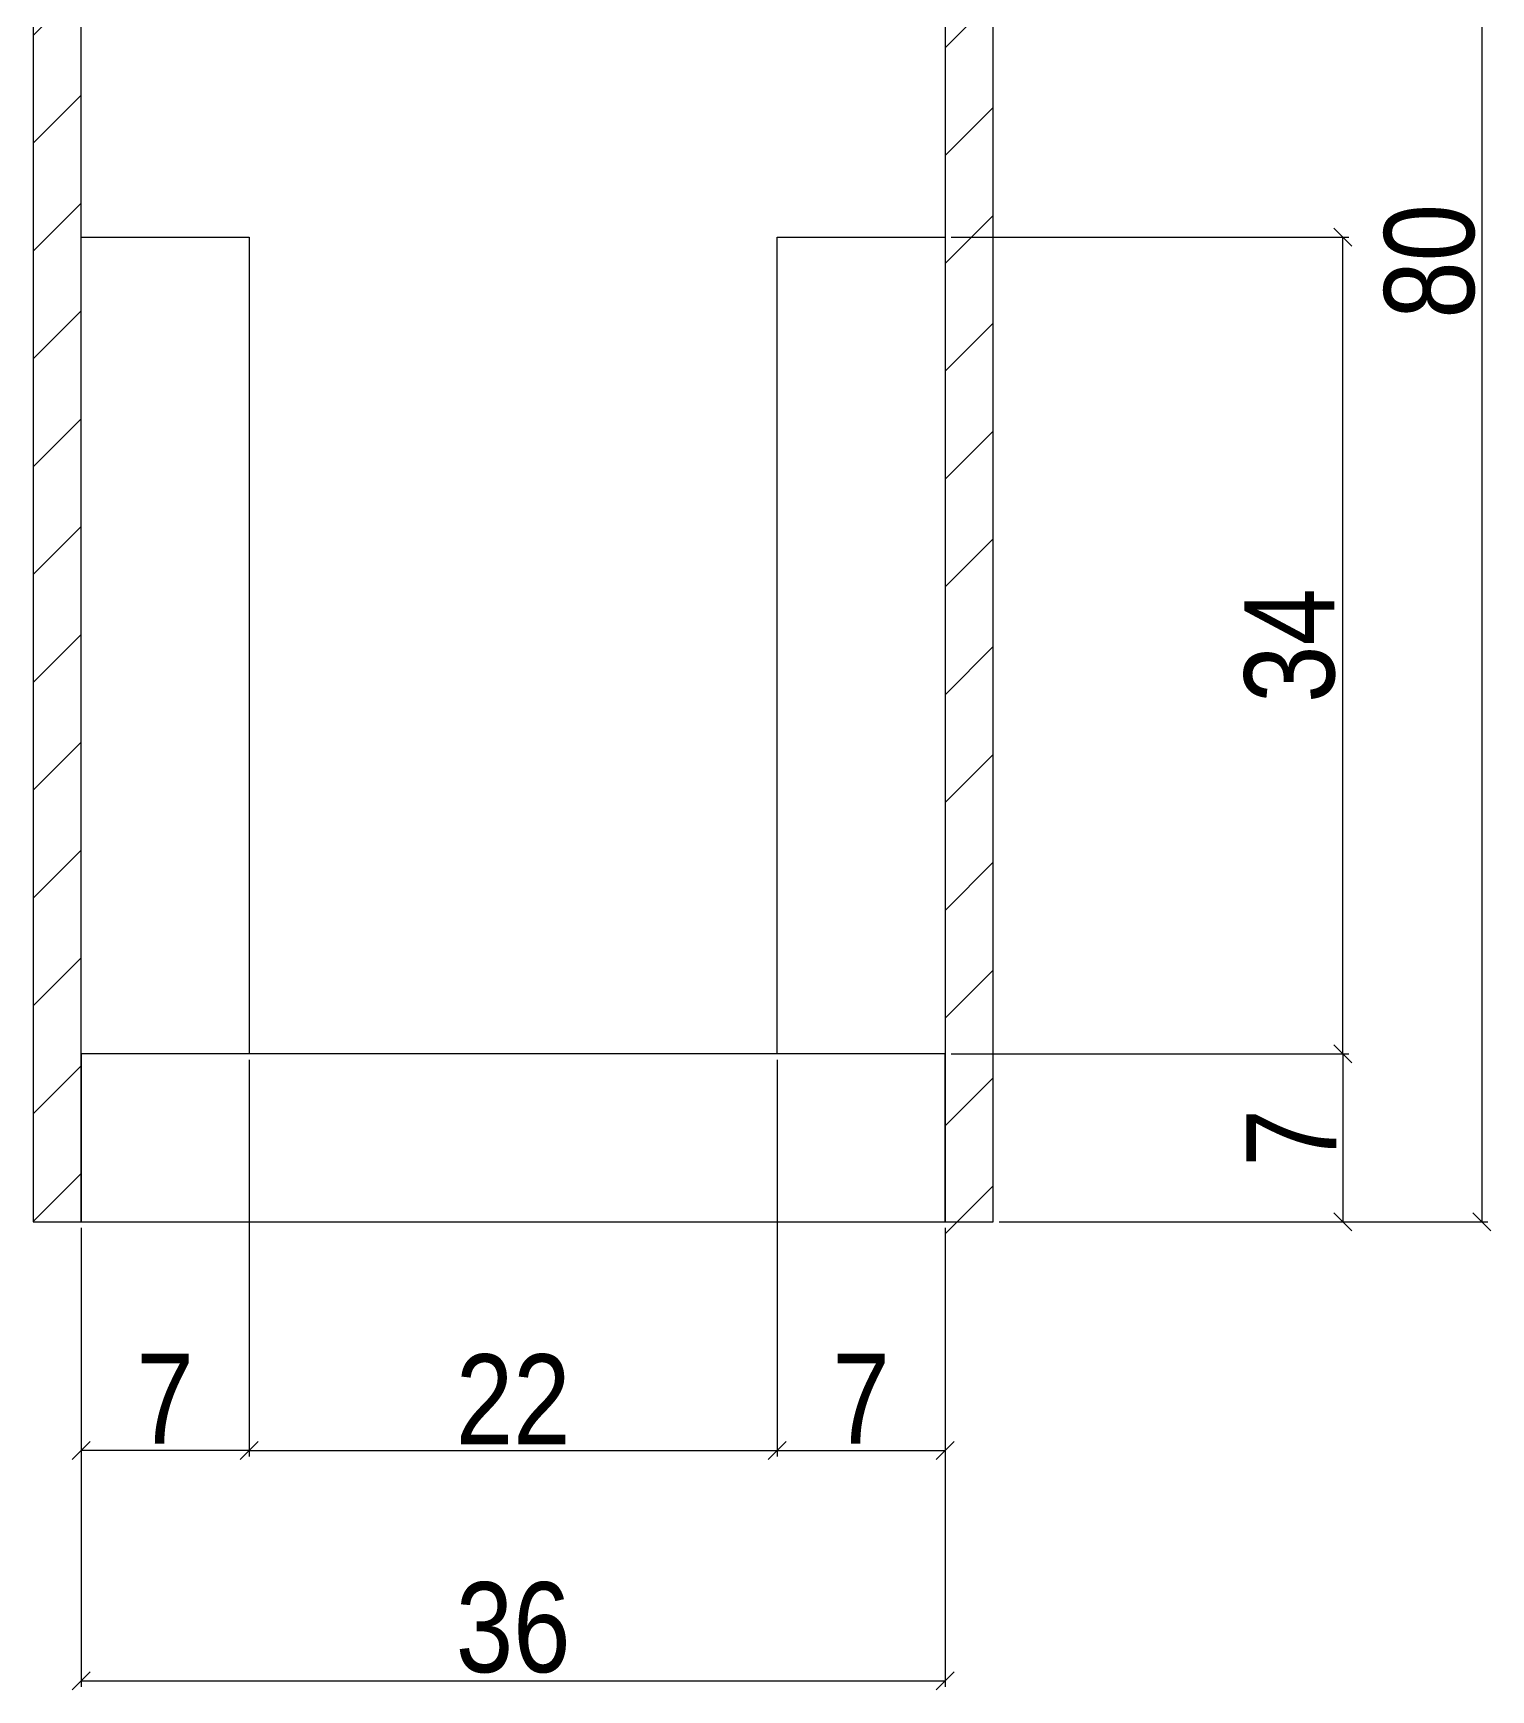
# Model space of a CAD drawing. Header units: millimetres. Extents: x -1501 to 2149, y 662 to 5627.
# Drawn here: x 60.6 to 303.6, y 1296.4 to 1572.4 of the extents above; entities that cross this region are included whole.
import ezdxf

# ---------------------------------------------------------------- set-up
doc = ezdxf.new("R2010")
doc.units = ezdxf.units.MM
for name, color, linetype in [('1', 1, 'Continuous'), ('COTA', 241, 'Continuous'), ('Painéis', 200, 'Continuous'), ('SARR_7x7', 40, 'Continuous')]:
    doc.layers.add(name, color=color, linetype=linetype)
doc.styles.add('COTA TECNICA 2X', font='techl___.ttf', dxfattribs={"height": 10})
doc.dimstyles.new('SECAO', dxfattribs={"dimscale": 0.333333, "dimtxt": 5, "dimasz": 9, "dimexe": 3, "dimexo": 3, "dimgap": 3, "dimtad": 1, "dimdec": 1, "dimlfac": 0.5, "dimzin": 12, "dimdsep": 46, "dimtxsty": 'COTA TECNICA 2X', "dimblk1": 'OBLIQUE', "dimblk2": 'OBLIQUE', "dimsah": 1, "dimcen": 0.9, "dimclrd": 4, "dimclre": 4, "dimclrt": 240, "dimadec": 1, "dimazin": 3, "dimtfac": 1, "dimtdec": 1, "dimtmove": 0, "dimatfit": 3, "dimfxl": 1, "dimtolj": 1, "dimtzin": 12, "dimarcsym": 0})

# ---------------------------------------------------------------- blocks, each defined once
blk = doc.blocks.new('_Oblique')
at = {"layer": '1', "color": 0, "lineweight": -2}
blk.add_line((-0.5, -0.5), (0.5, 0.5), dxfattribs=at)
blk = doc.blocks.new('*D530')
at = {"layer": 'COTA', "color": 4, "lineweight": -2, "transparency": 16777216}
for p, q in [((68.65, 1373.39), (68.65, 1296.94)), ((212.65, 1373.39), (212.65, 1296.94)), ((68.65, 1297.94), (212.65, 1297.94))]:
    blk.add_line(p, q, dxfattribs=at)
at = {"layer": 'Defpoints', "color": 0, "transparency": 16777216}
for p in [(68.65, 1374.39), (212.65, 1374.39), (212.65, 1297.94)]:
    blk.add_point(p, dxfattribs=at)
at = {"layer": 'COTA', "color": 4, "lineweight": -2, "transparency": 16777216, "xscale": 3, "yscale": 3, "zscale": 3, "rotation": 180}
blk.add_blockref('_Oblique', (68.65, 1297.94), dxfattribs=at)
at = {"layer": 'COTA', "color": 4, "lineweight": -2, "transparency": 16777216, "xscale": 3, "yscale": 3, "zscale": 3}
blk.add_blockref('_Oblique', (212.65, 1297.94), dxfattribs=at)
at = {"layer": 'COTA', "color": 240, "transparency": 16777216, "insert": (140.65, 1306.77), "char_height": 10, "attachment_point": 5, "style": 'COTA TECNICA 2X'}
blk.add_mtext('\\A1;{\\H1.5x;36}', dxfattribs=at)
blk = doc.blocks.new('*D531')
at = {"layer": 'COTA', "color": 4, "lineweight": -2, "transparency": 16777216}
for p, q in [((96.65, 1401.39), (96.65, 1335.33)), ((184.65, 1401.39), (184.65, 1335.33)), ((96.65, 1336.33), (184.65, 1336.33))]:
    blk.add_line(p, q, dxfattribs=at)
at = {"layer": 'Defpoints', "color": 0, "transparency": 16777216}
for p in [(96.65, 1402.39), (184.65, 1402.39), (184.65, 1336.33)]:
    blk.add_point(p, dxfattribs=at)
at = {"layer": 'COTA', "color": 4, "lineweight": -2, "transparency": 16777216, "xscale": 3, "yscale": 3, "zscale": 3, "rotation": 180}
blk.add_blockref('_Oblique', (96.65, 1336.33), dxfattribs=at)
at = {"layer": 'COTA', "color": 4, "lineweight": -2, "transparency": 16777216, "xscale": 3, "yscale": 3, "zscale": 3}
blk.add_blockref('_Oblique', (184.65, 1336.33), dxfattribs=at)
at = {"layer": 'COTA', "color": 240, "transparency": 16777216, "insert": (140.65, 1344.83), "char_height": 10, "attachment_point": 5, "style": 'COTA TECNICA 2X'}
blk.add_mtext('\\A1;{\\H1.5x;22}', dxfattribs=at)
blk = doc.blocks.new('*D532')
at = {"layer": 'COTA', "color": 4, "lineweight": -2, "transparency": 16777216}
for p, q in [((96.65, 1401.39), (96.65, 1335.33)), ((68.65, 1373.39), (68.65, 1335.33)), ((96.65, 1336.33), (68.65, 1336.33))]:
    blk.add_line(p, q, dxfattribs=at)
at = {"layer": 'Defpoints', "color": 0, "transparency": 16777216}
for p in [(96.65, 1402.39), (68.65, 1374.39), (68.65, 1336.33)]:
    blk.add_point(p, dxfattribs=at)
at = {"layer": 'COTA', "color": 4, "lineweight": -2, "transparency": 16777216, "xscale": 3, "yscale": 3, "zscale": 3, "rotation": 180}
blk.add_blockref('_Oblique', (68.65, 1336.33), dxfattribs=at)
at = {"layer": 'COTA', "color": 4, "lineweight": -2, "transparency": 16777216, "xscale": 3, "yscale": 3, "zscale": 3}
blk.add_blockref('_Oblique', (96.65, 1336.33), dxfattribs=at)
at = {"layer": 'COTA', "color": 240, "transparency": 16777216, "insert": (82.65, 1344.94), "char_height": 10, "width": 8.1501, "attachment_point": 5, "style": 'COTA TECNICA 2X'}
blk.add_mtext('\\A1;{\\H1.5x;7}', dxfattribs=at)
blk = doc.blocks.new('*D533')
at = {"layer": 'COTA', "color": 4, "lineweight": -2, "transparency": 16777216}
for p, q in [((213.65, 1402.39), (279.94, 1402.39)), ((278.94, 1402.39), (278.94, 1374.39)), ((221.65, 1374.39), (279.94, 1374.39))]:
    blk.add_line(p, q, dxfattribs=at)
at = {"layer": 'Defpoints', "color": 0, "transparency": 16777216}
for p in [(212.65, 1402.39), (220.65, 1374.39), (278.94, 1374.39)]:
    blk.add_point(p, dxfattribs=at)
at = {"layer": 'COTA', "color": 4, "lineweight": -2, "transparency": 16777216, "xscale": 3, "yscale": 3, "zscale": 3}
for p, rotation in [((278.94, 1402.39), 90), ((278.94, 1374.39), 270)]:
    blk.add_blockref('_Oblique', p, dxfattribs=dict(at, rotation=rotation))
at = {"layer": 'COTA', "color": 240, "transparency": 16777216, "insert": (270.33, 1388.39), "char_height": 10, "attachment_point": 5, "rotation": 90, "style": 'COTA TECNICA 2X'}
blk.add_mtext('\\A1;{\\H1.5x;7}', dxfattribs=at)
blk = doc.blocks.new('*D534')
at = {"layer": 'COTA', "color": 4, "lineweight": -2, "transparency": 16777216}
for p, q in [((184.65, 1401.39), (184.65, 1335.33)), ((212.65, 1373.39), (212.65, 1335.33)), ((184.65, 1336.33), (212.65, 1336.33))]:
    blk.add_line(p, q, dxfattribs=at)
at = {"layer": 'Defpoints', "color": 0, "transparency": 16777216}
for p in [(184.65, 1402.39), (212.65, 1374.39), (212.65, 1336.33)]:
    blk.add_point(p, dxfattribs=at)
at = {"layer": 'COTA', "color": 4, "lineweight": -2, "transparency": 16777216, "xscale": 3, "yscale": 3, "zscale": 3, "rotation": 180}
blk.add_blockref('_Oblique', (184.65, 1336.33), dxfattribs=at)
at = {"layer": 'COTA', "color": 4, "lineweight": -2, "transparency": 16777216, "xscale": 3, "yscale": 3, "zscale": 3}
blk.add_blockref('_Oblique', (212.65, 1336.33), dxfattribs=at)
at = {"layer": 'COTA', "color": 240, "transparency": 16777216, "insert": (198.65, 1344.94), "char_height": 10, "attachment_point": 5, "style": 'COTA TECNICA 2X'}
blk.add_mtext('\\A1;{\\H1.5x;7}', dxfattribs=at)
blk = doc.blocks.new('*D629')
at = {"layer": 'COTA', "color": 4, "lineweight": -2, "transparency": 16777216}
for p, q in [((213.65, 1538.39), (279.94, 1538.39)), ((278.94, 1402.39), (278.94, 1538.39)), ((221.65, 1402.39), (279.94, 1402.39))]:
    blk.add_line(p, q, dxfattribs=at)
at = {"layer": 'Defpoints', "color": 0, "transparency": 16777216}
for p in [(212.65, 1538.39), (278.94, 1538.39), (220.65, 1402.39)]:
    blk.add_point(p, dxfattribs=at)
at = {"layer": 'COTA', "color": 4, "lineweight": -2, "transparency": 16777216, "xscale": 3, "yscale": 3, "zscale": 3}
for p, rotation in [((278.94, 1538.39), 90), ((278.94, 1402.39), 270)]:
    blk.add_blockref('_Oblique', p, dxfattribs=dict(at, rotation=rotation))
at = {"layer": 'COTA', "color": 240, "transparency": 16777216, "insert": (270.11, 1470.39), "char_height": 10, "attachment_point": 5, "rotation": 90, "style": 'COTA TECNICA 2X'}
blk.add_mtext('\\A1;{\\H1.5x;34}', dxfattribs=at)
blk = doc.blocks.new('*D630')
at = {"layer": 'COTA', "color": 4, "lineweight": -2, "transparency": 16777216}
for p, q in [((221.65, 1694.39), (303.09, 1694.39)), ((302.09, 1694.39), (302.09, 1374.39)), ((221.65, 1374.39), (303.09, 1374.39))]:
    blk.add_line(p, q, dxfattribs=at)
at = {"layer": 'Defpoints', "color": 0, "transparency": 16777216}
for p in [(220.65, 1694.39), (220.65, 1374.39), (302.09, 1374.39)]:
    blk.add_point(p, dxfattribs=at)
at = {"layer": 'COTA', "color": 4, "lineweight": -2, "transparency": 16777216, "xscale": 3, "yscale": 3, "zscale": 3}
for p, rotation in [((302.09, 1694.39), 90), ((302.09, 1374.39), 270)]:
    blk.add_blockref('_Oblique', p, dxfattribs=dict(at, rotation=rotation))
at = {"layer": 'COTA', "color": 240, "transparency": 16777216, "insert": (293.41, 1534.39), "char_height": 10, "attachment_point": 5, "rotation": 90, "style": 'COTA TECNICA 2X'}
blk.add_mtext('\\A1;{\\H1.5x;80}', dxfattribs=at)

msp = doc.modelspace()

# ---------------------------------------------------------------- hatches: boundary and pattern name
at = {"layer": 'COTA'}
h = msp.add_hatch(dxfattribs=at)
h.set_pattern_fill('ANSI31', color=256, scale=4, style=0)
h.set_pattern_definition([(45, (-39647.79, -10135.992), (-8.980256, 8.980256), [])])
h.paths.add_polyline_path([(60.65, 1366.39), (68.65, 1366.39), (68.65, 1686.39), (60.65, 1686.39)])
h = msp.add_hatch(dxfattribs=at)
h.set_pattern_fill('ANSI31', color=256, scale=4, style=0)
h.set_pattern_definition([(45, (-39475.79, -10135.992), (-8.980256, 8.980256), [])])
h.paths.add_polyline_path([(212.65, 1366.39), (220.65, 1366.39), (220.65, 1686.39), (212.65, 1686.39)])

# ---------------------------------------------------------------- linework, layer by layer
at = {"layer": 'Painéis'}
for points in [[(60.65, 1374.39), (68.65, 1374.39), (68.65, 1694.39), (60.65, 1694.39)], [(212.65, 1374.39), (220.65, 1374.39), (220.65, 1694.39), (212.65, 1694.39)]]:
    msp.add_lwpolyline(points, close=True, dxfattribs=at)
at = {"layer": 'SARR_7x7', "linetype": 'Continuous'}
for points in [[(96.65, 1402.39), (68.65, 1402.39), (68.65, 1538.39), (96.65, 1538.39)], [(212.65, 1402.39), (184.65, 1402.39), (184.65, 1538.39), (212.65, 1538.39)]]:
    msp.add_lwpolyline(points, close=True, dxfattribs=at)
msp.add_lwpolyline([(84.65, 1374.39), (212.65, 1374.39), (212.65, 1402.39), (68.65, 1402.39), (68.65, 1374.39), (84.65, 1374.39)], dxfattribs=at)

# ---------------------------------------------------------------- dimensions: what is measured, and where the dimension line sits
at = {"layer": 'COTA', "color": 3}
for base, p1, p2, angle, picture, middle in [((302.09, 1374.39), (220.65, 1694.39), (220.65, 1374.39), 90, '*D630', (302.09, 1534.39)), ((212.65, 1336.33), (184.65, 1402.39), (212.65, 1374.39), 180, '*D534', (198.65, 1336.33))]:
    dim = msp.add_linear_dim(base=base, p1=p1, p2=p2, angle=angle, text='{\\H1.5x;<>}', dimstyle='SECAO', override={"dimtxt": 4, "dimlfac": 0.25}, dxfattribs=at)
    dim.commit()
    dim.dimension.update_dxf_attribs({"geometry": picture, "text_midpoint": middle, "dimtype": 160})
for base, p1, p2, picture, middle in [((278.94, 1538.39), (220.65, 1402.39), (212.65, 1538.39), '*D629', (270.11, 1470.39)), ((278.94, 1374.39), (212.65, 1402.39), (220.65, 1374.39), '*D533', (270.33, 1388.39))]:
    dim = msp.add_linear_dim(base=base, p1=p1, p2=p2, angle=90, text='{\\H1.5x;<>}', dimstyle='SECAO', override={"dimtxt": 4, "dimlfac": 0.25}, dxfattribs=at)
    dim.commit()
    dim.dimension.update_dxf_attribs({"geometry": picture, "text_midpoint": middle})
for base, p1, p2, picture, middle in [((68.65, 1336.33), (96.65, 1402.39), (68.65, 1374.39), '*D532', (82.65, 1336.33)), ((184.65, 1336.33), (96.65, 1402.39), (184.65, 1402.39), '*D531', (140.65, 1336.33)), ((212.65, 1297.94), (68.65, 1374.39), (212.65, 1374.39), '*D530', (140.65, 1297.94))]:
    dim = msp.add_linear_dim(base=base, p1=p1, p2=p2, text='{\\H1.5x;<>}', dimstyle='SECAO', override={"dimtxt": 4, "dimlfac": 0.25}, dxfattribs=at)
    dim.commit()
    dim.dimension.update_dxf_attribs({"geometry": picture, "text_midpoint": middle, "dimtype": 160})

doc.saveas('drawing.dxf')
